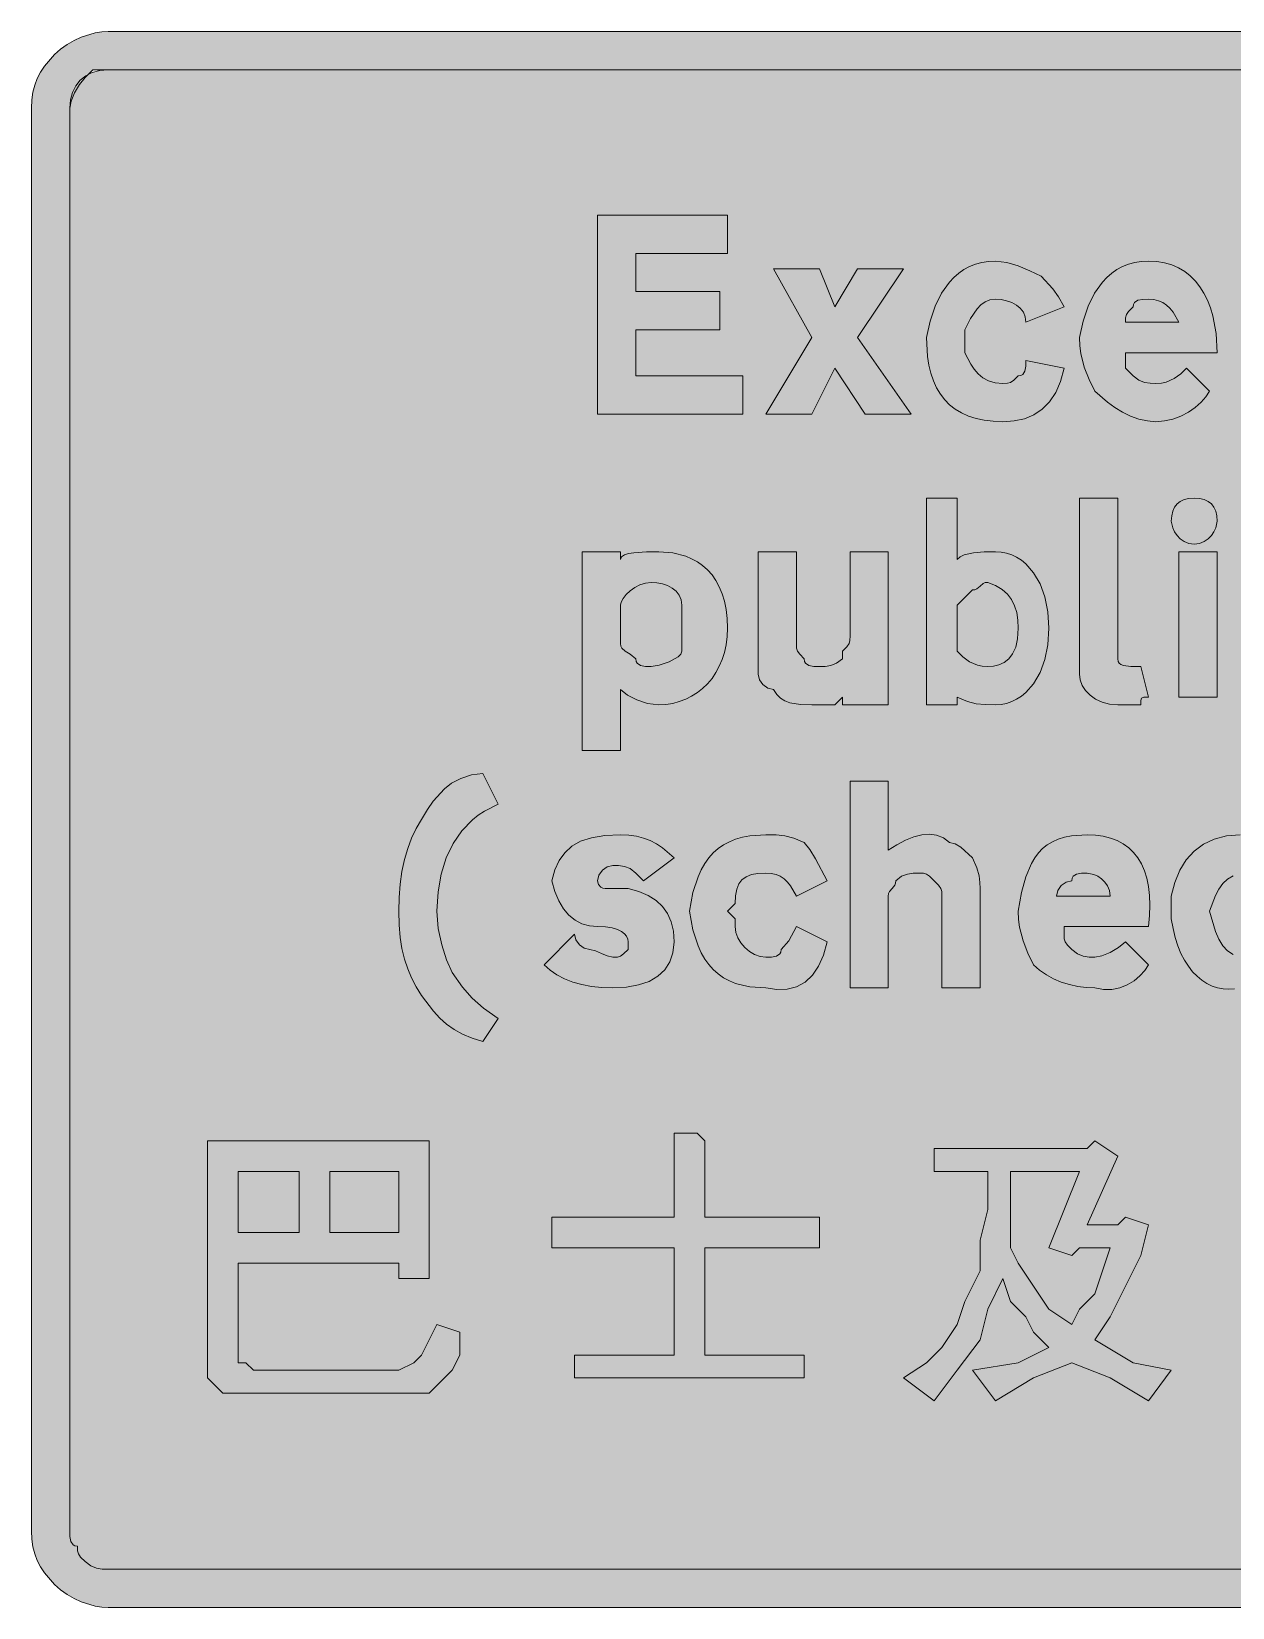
# Model space of a CAD drawing. Header units: metres. Extents: x 13 to 552, y 12 to 259.
# Drawn here: x 13.5 to 201.9, y 11.8 to 259 of the extents above; entities that cross this region are included whole.
import ezdxf

# ---------------------------------------------------------------- set-up
doc = ezdxf.new("R2010")
doc.units = ezdxf.units.M
doc.layers.add('FILL_BLACK_000000', color=7, linetype='Continuous', true_color=0x000000)
doc.layers.add('FILL_WHITE_FFFFFF', color=7, linetype='Continuous', true_color=0xffffff)

msp = doc.modelspace()

# ---------------------------------------------------------------- hatches: boundary and pattern name
at = {"layer": 'FILL_BLACK_000000', "true_color": 0x000000}
h = msp.add_hatch(color=7, dxfattribs=at)
h.dxf.hatch_style = 1
h.paths.add_polyline_path([(24.52, 11.82), (23.48, 11.98), (21.27, 12.66), (20.15, 13.17), (19.06, 13.78), (18.02, 14.52), (17.07, 15.36), (15.5, 17.18), (14.88, 18.12), (14.37, 19.11), (13.98, 20.15), (13.7, 21.27), (13.53, 22.46), (13.47, 23.76), (13.47, 246.96), (13.53, 248.26), (13.7, 249.45), (13.98, 250.57), (14.37, 251.61), (14.88, 252.6), (15.5, 253.54), (17.07, 255.36), (18.02, 256.2), (19.06, 256.93), (20.15, 257.55), (21.27, 258.06), (23.48, 258.73), (24.52, 258.9), (25.47, 258.96), (540.27, 258.96), (542.67, 258.81), (543.98, 258.45), (544.57, 258.16), (545.07, 257.76), (545.97, 257.55), (546.87, 257.01), (548.67, 255.36), (550.32, 253.56), (550.86, 252.66), (551.07, 251.76), (551.47, 251.26), (551.76, 250.67), (552.12, 249.36), (552.27, 246.96), (552.27, 23.76), (552.21, 22.46), (552.05, 21.27), (551.76, 20.15), (551.37, 19.11), (550.86, 18.12), (550.25, 17.18), (548.67, 15.36), (546.85, 13.78), (545.91, 13.17), (544.92, 12.66), (543.88, 12.27), (542.76, 11.98), (541.57, 11.82), (540.27, 11.76), (25.47, 11.76), (24.52, 11.82)])
h.paths.add_polyline_path([(543.12, 17.91), (544.15, 18.27), (545.07, 18.96), (545.76, 19.88), (546.12, 20.91), (546.25, 22.17), (546.27, 23.76), (546.27, 246.96), (546.27, 249.36), (546.22, 249.76), (546.08, 250.07), (545.67, 250.56), (545.26, 251.05), (545.12, 251.36), (545.07, 251.76), (544.15, 252.45), (543.12, 252.81), (541.86, 252.94), (540.27, 252.96), (25.47, 252.96), (23.07, 252.96), (21.87, 251.76), (20.99, 250.67), (20.22, 249.36), (19.68, 248.05), (19.47, 246.96), (19.47, 23.76), (19.49, 22.88), (19.62, 22.11), (19.98, 21.57), (20.27, 21.41), (20.67, 21.36), (20.69, 20.65), (20.82, 20.16), (21.18, 19.67), (21.87, 18.96), (22.77, 18.27), (23.67, 17.91), (24.57, 17.78), (25.47, 17.76), (540.27, 17.76), (541.86, 17.78), (543.12, 17.91)], flags=16)
h = msp.add_hatch(color=7, dxfattribs=at)
h.dxf.hatch_style = 1
h.paths.add_polyline_path([(108.27, 204.96), (125.07, 204.96), (125.07, 198.96), (102.27, 198.96), (102.27, 230.16), (122.67, 230.16), (122.67, 224.16), (108.27, 224.16), (108.27, 218.16), (121.47, 218.16), (121.47, 212.16), (108.27, 212.16), (108.27, 204.96)])
h = msp.add_hatch(color=7, dxfattribs=at)
h.dxf.hatch_style = 1
h.paths.add_polyline_path([(166.47, 222.75), (168.27, 222.21), (170.07, 221.44), (171.87, 220.56), (173.67, 218.61), (174.57, 217.35), (175.47, 215.76), (169.47, 213.36), (169.36, 214.2), (169.06, 214.93), (168.58, 215.55), (167.97, 216.06), (167.24, 216.45), (166.43, 216.73), (165.57, 216.9), (164.67, 216.96), (163.82, 216.85), (163.08, 216.55), (162.41, 216.07), (161.82, 215.46), (160.79, 213.92), (159.87, 212.16), (159.87, 210.96), (159.87, 208.56), (160.81, 206.8), (161.35, 205.99), (161.97, 205.26), (162.71, 204.65), (163.58, 204.17), (164.63, 203.87), (165.87, 203.76), (166.58, 203.78), (167.07, 203.91), (167.56, 204.27), (168.27, 204.96), (168.67, 205.01), (168.96, 205.17), (169.32, 205.71), (169.45, 206.48), (169.47, 207.36), (175.47, 206.16), (174.91, 204.08), (174.14, 202.32), (173.17, 200.87), (172.02, 199.71), (170.7, 198.84), (169.23, 198.23), (167.61, 197.87), (165.87, 197.76), (164.35, 197.82), (162.94, 197.98), (161.64, 198.26), (160.45, 198.64), (159.36, 199.13), (158.38, 199.72), (157.5, 200.42), (156.72, 201.21), (156.04, 202.1), (155.45, 203.09), (154.96, 204.18), (154.56, 205.35), (154.26, 206.62), (154.04, 207.98), (153.87, 210.96), (154.43, 213.54), (155.22, 215.87), (156.23, 217.92), (157.47, 219.66), (158.17, 220.4), (158.93, 221.06), (159.75, 221.63), (160.62, 222.1), (161.55, 222.47), (162.53, 222.74), (163.57, 222.9), (164.67, 222.96), (166.47, 222.75)])
h = msp.add_hatch(color=7, dxfattribs=at)
h.dxf.hatch_style = 1
h.paths.add_polyline_path([(185.07, 206.16), (186.27, 204.96), (187.17, 204.27), (188.07, 203.91), (188.97, 203.78), (189.87, 203.76), (190.72, 203.81), (191.46, 203.97), (192.72, 204.51), (193.75, 205.28), (194.67, 206.16), (198.27, 202.56), (197.71, 201.66), (196.96, 200.8), (196.03, 199.99), (194.97, 199.26), (193.79, 198.65), (192.53, 198.17), (191.22, 197.87), (189.87, 197.76), (188.52, 197.87), (187.19, 198.17), (185.88, 198.65), (184.62, 199.26), (183.41, 199.99), (182.28, 200.8), (180.27, 202.56), (179.39, 204.38), (178.62, 206.31), (178.08, 208.47), (177.92, 209.66), (177.87, 210.96), (178.43, 213.54), (179.22, 215.87), (180.23, 217.92), (181.47, 219.66), (182.17, 220.4), (182.93, 221.06), (183.75, 221.63), (184.62, 222.1), (185.55, 222.47), (186.53, 222.74), (187.57, 222.9), (188.67, 222.96), (189.98, 222.89), (191.2, 222.69), (192.34, 222.35), (193.4, 221.89), (194.37, 221.31), (195.25, 220.62), (196.05, 219.82), (196.77, 218.91), (197.4, 217.91), (197.95, 216.81), (198.42, 215.62), (198.8, 214.35), (199.3, 211.59), (199.47, 208.56), (185.07, 208.56), (185.07, 206.16)])
h.paths.add_polyline_path([(192.55, 214.93), (192.06, 215.55), (191.52, 216.06), (190.93, 216.45), (190.26, 216.73), (189.52, 216.9), (188.67, 216.96), (187.79, 216.94), (187.02, 216.81), (186.48, 216.45), (186.32, 216.16), (186.27, 215.76), (185.58, 215.05), (185.22, 214.56), (185.09, 214.07), (185.07, 213.36), (193.47, 213.36), (192.55, 214.93)], flags=16)
h = msp.add_hatch(color=7, dxfattribs=at)
h.dxf.hatch_style = 1
h.paths.add_polyline_path([(150.27, 221.76), (143.07, 210.96), (151.47, 198.96), (144.27, 198.96), (139.47, 206.16), (135.87, 198.96), (128.67, 198.96), (135.87, 210.96), (129.87, 221.76), (137.07, 221.76), (139.47, 215.76), (143.07, 221.76), (150.27, 221.76)])
h = msp.add_hatch(color=7, dxfattribs=at)
h.dxf.hatch_style = 1
h.paths.add_polyline_path([(161.67, 153.51), (160.28, 153.87), (158.67, 154.56), (158.67, 153.36), (153.87, 153.36), (153.87, 185.76), (158.67, 185.76), (158.67, 176.16), (159.17, 176.56), (159.78, 176.85), (161.22, 177.21), (162.89, 177.34), (164.67, 177.36), (165.56, 177.3), (166.41, 177.14), (167.23, 176.87), (168.01, 176.5), (168.75, 176.03), (169.44, 175.46), (170.67, 174.06), (171.68, 172.32), (172.43, 170.27), (172.91, 167.94), (173.07, 165.36), (172.91, 162.78), (172.43, 160.45), (171.68, 158.4), (170.67, 156.66), (169.44, 155.26), (168.75, 154.69), (168.01, 154.22), (167.23, 153.85), (166.41, 153.58), (165.56, 153.42), (164.67, 153.36), (163.06, 153.38), (161.67, 153.51)])
h.paths.add_polyline_path([(165.23, 159.62), (166.04, 159.99), (166.77, 160.56), (167.38, 161.35), (167.86, 162.4), (168.16, 163.72), (168.27, 165.36), (168.21, 166.65), (168.03, 167.83), (167.7, 168.9), (167.22, 169.86), (166.57, 170.7), (165.74, 171.43), (164.71, 172.05), (163.47, 172.56), (163.07, 172.51), (162.76, 172.37), (162.27, 171.96), (161.78, 171.55), (161.47, 171.41), (161.07, 171.36), (158.67, 168.96), (158.67, 161.76), (159.59, 160.88), (160.62, 160.11), (161.88, 159.57), (162.62, 159.41), (163.47, 159.36), (164.37, 159.42), (165.23, 159.62)], flags=16)
h = msp.add_hatch(color=7, dxfattribs=at)
h.dxf.hatch_style = 1
h.paths.add_polyline_path([(183.87, 161.76), (183.87, 160.56), (183.93, 160.16), (184.1, 159.87), (184.38, 159.65), (184.77, 159.51), (185.9, 159.38), (187.47, 159.36), (188.67, 154.56), (187.98, 154.54), (187.62, 154.41), (187.49, 154.05), (187.47, 153.36), (183.87, 153.36), (182.58, 153.47), (181.41, 153.77), (180.39, 154.25), (179.52, 154.86), (178.82, 155.59), (178.3, 156.4), (177.98, 157.26), (177.87, 158.16), (177.87, 159.36), (177.87, 185.76), (183.87, 185.76), (183.87, 161.76)])
h = msp.add_hatch(color=7, dxfattribs=at)
h.dxf.hatch_style = 1
h.paths.add_polyline_path([(199.25, 181.09), (198.96, 180.49), (198.57, 179.91), (198.06, 179.38), (197.45, 178.95), (196.71, 178.67), (195.87, 178.56), (195.03, 178.67), (194.3, 178.95), (193.68, 179.38), (193.17, 179.91), (192.78, 180.49), (192.5, 181.09), (192.27, 182.16), (192.33, 183), (192.5, 183.73), (192.78, 184.35), (193.17, 184.86), (193.68, 185.25), (194.3, 185.53), (195.03, 185.7), (195.87, 185.76), (196.71, 185.7), (197.45, 185.53), (198.06, 185.25), (198.57, 184.86), (198.96, 184.35), (199.25, 183.73), (199.41, 183), (199.47, 182.16), (199.25, 181.09)])
h = msp.add_hatch(color=7, dxfattribs=at)
h.dxf.hatch_style = 1
h.paths.add_polyline_path([(122.45, 162.78), (122.19, 161.58), (121.83, 160.45), (121.37, 159.39), (120.83, 158.4), (120.22, 157.49), (119.52, 156.66), (118.75, 155.92), (117.92, 155.26), (117.03, 154.69), (116.09, 154.22), (115.09, 153.85), (114.06, 153.58), (112.98, 153.42), (111.87, 153.36), (110.09, 153.57), (108.42, 154.11), (106.98, 154.88), (105.87, 155.76), (105.87, 146.16), (99.87, 146.16), (99.87, 177.36), (105.87, 177.36), (105.87, 176.16), (106.03, 176.56), (106.47, 176.85), (107.14, 177.07), (107.97, 177.21), (109.92, 177.34), (111.87, 177.36), (114.06, 177.19), (116.09, 176.67), (117.03, 176.27), (117.92, 175.78), (118.75, 175.19), (119.52, 174.51), (120.22, 173.73), (120.83, 172.85), (121.37, 171.87), (121.83, 170.78), (122.19, 169.59), (122.45, 168.29), (122.61, 166.88), (122.67, 165.36), (122.61, 164.04), (122.45, 162.78)])
h.paths.add_polyline_path([(113.52, 160.11), (114.89, 160.88), (115.31, 161.31), (115.47, 161.76), (115.47, 162.96), (115.47, 167.76), (115.47, 168.96), (115.36, 169.8), (115.06, 170.53), (114.58, 171.15), (113.97, 171.66), (113.24, 172.05), (112.43, 172.33), (111.57, 172.5), (110.67, 172.56), (109.77, 172.45), (108.91, 172.17), (108.1, 171.74), (107.37, 171.21), (106.76, 170.63), (106.28, 170.03), (105.98, 169.46), (105.87, 168.96), (105.87, 162.96), (105.92, 162.56), (106.08, 162.25), (106.62, 161.76), (107.39, 161.27), (108.27, 160.56), (108.32, 160.16), (108.48, 159.87), (109.02, 159.51), (109.79, 159.38), (110.67, 159.36), (111.93, 159.57), (113.52, 160.11)], flags=16)
h = msp.add_hatch(color=7, dxfattribs=at)
h.dxf.hatch_style = 1
h.paths.add_polyline_path([(147.87, 177.36), (147.87, 153.36), (140.67, 153.36), (140.67, 154.56), (139.47, 153.36), (135.87, 153.36), (134.09, 153.4), (132.42, 153.66), (131.66, 153.95), (130.98, 154.37), (130.37, 154.97), (129.87, 155.76), (128.99, 155.97), (128.22, 156.51), (127.68, 157.28), (127.47, 158.16), (127.47, 160.56), (127.47, 177.36), (133.47, 177.36), (133.47, 162.96), (133.49, 162.25), (133.62, 161.76), (133.98, 161.27), (134.67, 160.56), (134.72, 160.16), (134.88, 159.87), (135.42, 159.51), (136.19, 159.38), (137.07, 159.36), (137.97, 159.38), (138.87, 159.51), (139.77, 159.87), (140.67, 160.56), (140.67, 161.76), (141.36, 162.47), (141.72, 162.96), (141.85, 163.45), (141.87, 164.16), (141.87, 177.36), (147.87, 177.36)])
h = msp.add_hatch(color=7, dxfattribs=at)
h.dxf.hatch_style = 1
h.paths.add_polyline_path([(193.47, 154.56), (193.47, 177.36), (199.47, 177.36), (199.47, 154.56), (193.47, 154.56)])
h = msp.add_hatch(color=7, dxfattribs=at)
h.dxf.hatch_style = 1
h.paths.add_polyline_path([(77.28, 118.28), (77.82, 115.71), (78.59, 113.37), (79.47, 111.36), (81.1, 109.05), (82.62, 107.31), (84.36, 105.79), (86.67, 104.16), (84.27, 100.56), (82.58, 101.07), (81.08, 101.68), (79.76, 102.42), (78.57, 103.26), (77.5, 104.22), (76.51, 105.28), (74.67, 107.76), (73.83, 109.11), (73.1, 110.5), (72.48, 111.94), (71.97, 113.46), (71.58, 115.1), (71.3, 116.87), (71.13, 118.82), (71.07, 120.96), (71.13, 123.15), (71.3, 125.23), (71.58, 127.2), (71.97, 129.06), (72.48, 130.8), (73.1, 132.43), (73.83, 133.95), (74.67, 135.36), (75.57, 136.95), (76.47, 138.21), (78.27, 140.16), (79.38, 141.04), (80.82, 141.81), (82.49, 142.35), (84.27, 142.56), (86.67, 137.76), (84.53, 136.69), (83.56, 136.04), (82.64, 135.3), (81, 133.6), (79.62, 131.61), (78.53, 129.33), (77.73, 126.79), (77.24, 124), (77.07, 120.96), (77.28, 118.28)])
h = msp.add_hatch(color=7, dxfattribs=at)
h.dxf.hatch_style = 1
h.paths.add_polyline_path([(149.22, 131.4), (150.55, 132.1), (151.86, 132.63), (153.12, 132.96), (154.33, 133.07), (155.46, 132.92), (156.52, 132.5), (157.47, 131.76), (158.37, 131.55), (159.27, 131.01), (161.07, 129.36), (161.76, 127.77), (162.12, 126.51), (162.25, 125.48), (162.27, 124.56), (162.27, 108.96), (156.27, 108.96), (156.27, 123.36), (156.25, 124.07), (156.12, 124.56), (155.76, 125.05), (155.07, 125.76), (154.36, 126.45), (153.87, 126.81), (153.38, 126.94), (152.67, 126.96), (151.77, 126.94), (150.87, 126.81), (149.97, 126.45), (149.07, 125.76), (149.02, 125.36), (148.88, 125.05), (148.47, 124.56), (148.06, 124.07), (147.92, 123.76), (147.87, 123.36), (147.87, 108.96), (141.87, 108.96), (141.87, 141.36), (147.87, 141.36), (147.87, 130.56), (149.22, 131.4)])
h = msp.add_hatch(color=7, dxfattribs=at)
h.dxf.hatch_style = 1
h.paths.add_polyline_path([(215.07, 141.36), (215.07, 108.96), (209.07, 108.96), (209.07, 110.16), (208.57, 109.76), (207.96, 109.47), (206.52, 109.11), (204.85, 108.98), (203.07, 108.96), (202.17, 108.79), (201.28, 108.73), (200.39, 108.79), (199.53, 108.96), (198.68, 109.24), (197.86, 109.63), (197.07, 110.14), (196.32, 110.76), (195.61, 111.49), (194.95, 112.33), (194.34, 113.29), (193.79, 114.36), (193.3, 115.54), (192.88, 116.83), (192.54, 118.24), (192.27, 119.76), (192.27, 122.16), (192.27, 123.36), (192.83, 125.5), (193.62, 127.39), (194.63, 129.03), (195.87, 130.41), (197.33, 131.5), (199.02, 132.3), (200.93, 132.79), (203.07, 132.96), (204.18, 132.75), (205.62, 132.21), (209.07, 130.56), (209.07, 141.36), (215.07, 141.36)])
h.paths.add_polyline_path([(209.07, 124.56), (207.87, 124.56), (207.87, 125.76), (206.97, 125.95), (206.07, 126.36), (205.17, 126.77), (204.27, 126.96), (203.03, 126.85), (201.98, 126.53), (201.11, 126.01), (200.37, 125.31), (199.75, 124.44), (199.21, 123.42), (198.27, 120.96), (199.21, 117.81), (199.75, 116.57), (200.37, 115.56), (201.11, 114.77), (201.98, 114.21), (203.03, 113.87), (204.27, 113.76), (205.12, 113.82), (205.86, 113.98), (206.53, 114.27), (207.12, 114.66), (207.66, 115.17), (208.15, 115.78), (209.07, 117.36), (209.07, 122.16), (209.07, 124.56)], flags=16)
h = msp.add_hatch(color=7, dxfattribs=at)
h.dxf.hatch_style = 1
h.paths.add_polyline_path([(114.1, 114.47), (113.61, 113.01), (112.81, 111.77), (111.72, 110.76), (110.34, 109.97), (108.7, 109.41), (106.81, 109.07), (104.67, 108.96), (102.93, 109.02), (101.3, 109.18), (99.78, 109.47), (98.37, 109.86), (97.08, 110.37), (95.9, 110.98), (94.83, 111.72), (93.87, 112.56), (98.67, 117.36), (98.88, 116.48), (99.42, 115.71), (100.19, 115.17), (101.07, 114.96), (101.97, 114.77), (102.87, 114.36), (103.77, 113.95), (104.67, 113.76), (105.38, 113.78), (105.87, 113.91), (106.36, 114.27), (107.07, 114.96), (107.07, 116.16), (107.01, 116.61), (106.83, 117.04), (106.5, 117.45), (106.02, 117.81), (105.37, 118.12), (104.54, 118.35), (103.51, 118.51), (102.27, 118.56), (100.98, 118.67), (99.8, 119.01), (98.73, 119.57), (97.77, 120.36), (96.93, 121.37), (96.2, 122.61), (95.58, 124.07), (95.07, 125.76), (95.58, 127.45), (96.25, 128.91), (97.12, 130.15), (98.22, 131.16), (99.61, 131.95), (101.31, 132.51), (103.39, 132.85), (105.87, 132.96), (107.17, 132.9), (108.36, 132.73), (109.48, 132.45), (110.52, 132.06), (111.51, 131.55), (112.45, 130.93), (114.27, 129.36), (109.47, 125.76), (108.27, 126.96), (107.37, 127.65), (106.47, 128.01), (105.57, 128.14), (104.67, 128.16), (103.79, 127.95), (103.02, 127.41), (102.48, 126.64), (102.27, 125.76), (102.42, 125.16), (102.78, 124.75), (103.07, 124.61), (103.47, 124.56), (107.07, 124.56), (108.76, 124.05), (110.22, 123.42), (111.46, 122.64), (112.47, 121.71), (113.26, 120.61), (113.82, 119.33), (114.16, 117.85), (114.27, 116.16), (114.1, 114.47)])
h = msp.add_hatch(color=7, dxfattribs=at)
h.dxf.hatch_style = 1
h.paths.add_polyline_path([(130.28, 132.94), (131.67, 132.81), (133.06, 132.45), (134.67, 131.76), (135.57, 130.65), (136.47, 129.21), (138.27, 125.76), (133.47, 123.36), (132.55, 124.93), (132.06, 125.55), (131.52, 126.06), (130.93, 126.45), (130.26, 126.73), (129.52, 126.9), (128.67, 126.96), (127.43, 126.9), (126.4, 126.72), (125.57, 126.39), (124.92, 125.91), (124.44, 125.26), (124.11, 124.43), (123.93, 123.4), (123.87, 122.16), (122.67, 120.96), (123.87, 119.76), (123.87, 118.56), (123.98, 117.66), (124.28, 116.8), (124.76, 115.99), (125.37, 115.26), (126.1, 114.65), (126.91, 114.17), (127.77, 113.87), (128.67, 113.76), (129.55, 113.78), (130.32, 113.91), (130.86, 114.27), (131.02, 114.56), (131.07, 114.96), (132.27, 116.31), (133.47, 118.56), (138.27, 116.16), (137.71, 114.08), (136.94, 112.33), (135.97, 110.93), (134.82, 109.86), (133.5, 109.13), (132.03, 108.73), (130.41, 108.68), (128.67, 108.96), (126.14, 109.13), (124.99, 109.35), (123.93, 109.65), (122.94, 110.05), (122.03, 110.54), (121.19, 111.13), (120.42, 111.81), (119.72, 112.59), (119.1, 113.47), (118.53, 114.45), (118.04, 115.54), (117.23, 118.03), (116.67, 120.96), (117.23, 123.89), (118.04, 126.38), (118.53, 127.47), (119.1, 128.45), (119.72, 129.33), (120.42, 130.11), (121.19, 130.79), (122.03, 131.38), (122.94, 131.87), (123.93, 132.27), (124.99, 132.57), (126.14, 132.79), (128.67, 132.96), (130.28, 132.94)])
h = msp.add_hatch(color=7, dxfattribs=at)
h.dxf.hatch_style = 1
h.paths.add_polyline_path([(175.47, 117.36), (175.49, 116.65), (175.62, 116.16), (175.98, 115.67), (176.67, 114.96), (177.57, 114.27), (178.47, 113.91), (179.37, 113.78), (180.27, 113.76), (181.36, 113.97), (182.67, 114.51), (183.98, 115.28), (185.07, 116.16), (188.67, 112.56), (188.11, 111.67), (187.36, 110.82), (186.43, 110.05), (185.37, 109.41), (184.19, 108.94), (182.93, 108.68), (181.62, 108.67), (180.27, 108.96), (178.92, 109.02), (177.59, 109.18), (176.28, 109.47), (175.02, 109.86), (173.81, 110.37), (172.68, 110.98), (171.62, 111.72), (170.67, 112.56), (169.79, 114.38), (169.02, 116.31), (168.48, 118.47), (168.32, 119.66), (168.27, 120.96), (168.78, 123.89), (169.45, 126.38), (170.32, 128.45), (170.84, 129.33), (171.42, 130.11), (172.07, 130.79), (172.81, 131.38), (173.62, 131.87), (174.51, 132.27), (175.5, 132.57), (176.59, 132.79), (179.07, 132.96), (180.38, 132.9), (181.6, 132.73), (182.73, 132.45), (183.78, 132.06), (184.73, 131.55), (185.59, 130.93), (186.35, 130.2), (187.02, 129.36), (187.59, 128.4), (188.06, 127.33), (188.43, 126.15), (188.69, 124.86), (188.85, 123.45), (188.9, 121.93), (188.84, 120.3), (188.67, 118.56), (175.47, 118.56), (175.47, 117.36)])
h.paths.add_polyline_path([(182.56, 124.2), (182.28, 124.93), (181.85, 125.55), (181.32, 126.06), (180.74, 126.45), (180.14, 126.73), (179.07, 126.96), (178.19, 126.94), (177.42, 126.81), (176.88, 126.45), (176.72, 126.16), (176.67, 125.76), (175.79, 125.55), (175.02, 125.01), (174.48, 124.24), (174.27, 123.36), (182.67, 123.36), (182.56, 124.2)], flags=16)
h = msp.add_hatch(color=7, dxfattribs=at)
h.dxf.hatch_style = 1
h.paths.add_polyline_path([(71.07, 63.36), (71.07, 65.76), (45.87, 65.76), (45.87, 52.56), (45.87, 51.36), (45.87, 50.16), (47.07, 50.16), (48.27, 48.96), (71.07, 48.96), (73.47, 50.16), (74.67, 51.36), (75.87, 53.76), (77.07, 56.16), (80.67, 54.96), (80.67, 52.56), (80.67, 51.36), (79.47, 48.96), (78.27, 47.76), (77.07, 46.56), (75.87, 45.36), (73.47, 45.36), (72.27, 45.36), (45.87, 45.36), (43.47, 45.36), (42.27, 46.56), (41.07, 47.76), (41.07, 50.16), (41.07, 84.96), (75.87, 84.96), (75.87, 63.36), (71.07, 63.36)])
h.paths.add_polyline_path([(45.87, 80.16), (45.87, 70.56), (55.47, 70.56), (55.47, 80.16), (45.87, 80.16)], flags=16)
h.paths.add_polyline_path([(71.07, 80.16), (60.27, 80.16), (60.27, 70.56), (71.07, 70.56), (71.07, 80.16)], flags=16)
h = msp.add_hatch(color=7, dxfattribs=at)
h.dxf.hatch_style = 1
h.paths.add_polyline_path([(119.07, 72.96), (137.07, 72.96), (137.07, 68.16), (119.07, 68.16), (119.07, 51.36), (134.67, 51.36), (134.67, 47.76), (98.67, 47.76), (98.67, 51.36), (114.27, 51.36), (114.27, 68.16), (95.07, 68.16), (95.07, 72.96), (114.27, 72.96), (114.27, 86.16), (117.87, 86.16), (119.07, 84.96), (119.07, 83.76), (119.07, 72.96)])
h = msp.add_hatch(color=7, dxfattribs=at)
h.dxf.hatch_style = 1
h.paths.add_polyline_path([(180.27, 84.96), (183.87, 82.56), (179.07, 71.76), (183.87, 71.76), (185.07, 72.96), (188.67, 71.76), (187.47, 66.96), (185.07, 62.16), (182.67, 57.36), (180.27, 53.76), (186.27, 50.16), (192.27, 48.96), (188.67, 44.16), (182.67, 47.76), (176.67, 50.16), (170.67, 47.76), (164.67, 44.16), (161.07, 48.96), (168.27, 50.16), (173.07, 52.56), (170.67, 54.96), (169.47, 57.36), (167.07, 59.76), (165.87, 63.36), (163.47, 58.56), (162.27, 53.76), (158.67, 48.96), (155.07, 44.16), (150.27, 47.76), (153.87, 50.16), (156.27, 52.56), (158.67, 56.16), (159.87, 59.76), (162.27, 64.56), (162.27, 69.36), (163.47, 74.16), (163.47, 80.16), (155.07, 80.16), (155.07, 83.76), (179.07, 83.76), (180.27, 84.96)])
h.paths.add_polyline_path([(168.27, 65.76), (170.67, 62.16), (173.07, 58.56), (176.67, 56.16), (177.87, 58.56), (180.27, 60.96), (181.47, 64.56), (182.67, 68.16), (177.87, 68.16), (176.67, 66.96), (173.07, 68.16), (177.87, 80.16), (167.07, 80.16), (167.07, 68.16), (168.27, 65.76)], flags=16)
at = {"layer": 'FILL_WHITE_FFFFFF', "true_color": 0xffffff}
h = msp.add_hatch(color=7, dxfattribs=at)
h.dxf.hatch_style = 1
h.paths.add_polyline_path([(540.27, 252.96), (542.67, 252.96), (543.07, 252.91), (543.38, 252.77), (543.87, 252.36), (544.36, 251.95), (544.67, 251.81), (545.07, 251.76), (545.12, 251.36), (545.26, 251.05), (545.67, 250.56), (546.08, 250.07), (546.22, 249.76), (546.27, 249.36), (546.27, 246.96), (546.27, 23.76), (546.25, 22.17), (546.12, 20.91), (545.76, 19.88), (545.07, 18.96), (544.67, 18.91), (544.36, 18.77), (543.87, 18.36), (543.38, 17.95), (543.07, 17.81), (542.67, 17.76), (540.27, 17.76), (25.47, 17.76), (24.57, 17.78), (23.67, 17.91), (22.77, 18.27), (21.87, 18.96), (21.18, 19.67), (20.82, 20.16), (20.69, 20.65), (20.67, 21.36), (20.27, 21.41), (19.98, 21.57), (19.62, 22.11), (19.49, 22.88), (19.47, 23.76), (19.47, 246.96), (19.58, 248.25), (19.9, 249.42), (20.42, 250.44), (21.12, 251.31), (21.99, 252.01), (23.01, 252.53), (24.18, 252.85), (25.47, 252.96), (540.27, 252.96)])

# ---------------------------------------------------------------- linework, layer by layer
at = {"layer": 'FILL_BLACK_000000', "lineweight": 0, "true_color": 0x000000}
for points in [[(540.27, 11.76), (25.47, 11.76), (24.52, 11.82), (23.48, 11.98), (21.27, 12.66), (20.15, 13.17), (19.06, 13.78), (18.02, 14.52), (17.07, 15.36), (15.5, 17.18), (14.88, 18.12), (14.37, 19.11), (13.98, 20.15), (13.7, 21.27), (13.53, 22.46), (13.47, 23.76), (13.47, 246.96), (13.53, 248.26), (13.7, 249.45), (13.98, 250.57), (14.37, 251.61), (14.88, 252.6), (15.5, 253.54), (17.07, 255.36), (18.02, 256.2), (19.06, 256.93), (20.15, 257.55), (21.27, 258.06), (23.48, 258.73), (24.52, 258.9), (25.47, 258.96), (540.27, 258.96)], [(540.27, 252.96), (25.47, 252.96), (23.07, 252.96), (21.87, 251.76), (20.99, 250.67), (20.22, 249.36), (19.68, 248.05), (19.47, 246.96), (19.47, 23.76), (19.49, 22.88), (19.62, 22.11), (19.98, 21.57), (20.27, 21.41), (20.67, 21.36), (20.69, 20.65), (20.82, 20.16), (21.18, 19.67), (21.87, 18.96), (22.77, 18.27), (23.67, 17.91), (24.57, 17.78), (25.47, 17.76), (540.27, 17.76)], [(202.17, 108.79), (201.28, 108.73), (200.39, 108.79), (199.53, 108.96), (198.68, 109.24), (197.86, 109.63), (197.07, 110.14), (196.32, 110.76), (195.61, 111.49), (194.95, 112.33), (194.34, 113.29), (193.79, 114.36), (193.3, 115.54), (192.88, 116.83), (192.54, 118.24), (192.27, 119.76), (192.27, 122.16), (192.27, 123.36), (192.83, 125.5), (193.62, 127.39), (194.63, 129.03), (195.87, 130.41), (197.33, 131.5), (199.02, 132.3), (200.93, 132.79), (203.07, 132.96)], [(201.98, 126.53), (201.11, 126.01), (200.37, 125.31), (199.75, 124.44), (199.21, 123.42), (198.27, 120.96), (199.21, 117.81), (199.75, 116.57), (200.37, 115.56), (201.11, 114.77), (201.98, 114.21)]]:
    msp.add_lwpolyline(points, dxfattribs=at)
for points in [[(108.27, 204.96), (125.07, 204.96), (125.07, 198.96), (102.27, 198.96), (102.27, 230.16), (122.67, 230.16), (122.67, 224.16), (108.27, 224.16), (108.27, 218.16), (121.47, 218.16), (121.47, 212.16), (108.27, 212.16)], [(166.47, 222.75), (168.27, 222.21), (170.07, 221.44), (171.87, 220.56), (173.67, 218.61), (174.57, 217.35), (175.47, 215.76), (169.47, 213.36), (169.36, 214.2), (169.06, 214.93), (168.58, 215.55), (167.97, 216.06), (167.24, 216.45), (166.43, 216.73), (165.57, 216.9), (164.67, 216.96), (163.82, 216.85), (163.08, 216.55), (162.41, 216.07), (161.82, 215.46), (160.79, 213.92), (159.87, 212.16), (159.87, 210.96), (159.87, 208.56), (160.81, 206.8), (161.35, 205.99), (161.97, 205.26), (162.71, 204.65), (163.58, 204.17), (164.63, 203.87), (165.87, 203.76), (166.58, 203.78), (167.07, 203.91), (167.56, 204.27), (168.27, 204.96), (168.67, 205.01), (168.96, 205.17), (169.32, 205.71), (169.45, 206.48), (169.47, 207.36), (175.47, 206.16), (174.91, 204.08), (174.14, 202.32), (173.17, 200.87), (172.02, 199.71), (170.7, 198.84), (169.23, 198.23), (167.61, 197.87), (165.87, 197.76), (164.35, 197.82), (162.94, 197.98), (161.64, 198.26), (160.45, 198.64), (159.36, 199.13), (158.38, 199.72), (157.5, 200.42), (156.72, 201.21), (156.04, 202.1), (155.45, 203.09), (154.96, 204.18), (154.56, 205.35), (154.26, 206.62), (154.04, 207.98), (153.87, 210.96), (154.43, 213.54), (155.22, 215.87), (156.23, 217.92), (157.47, 219.66), (158.17, 220.4), (158.93, 221.06), (159.75, 221.63), (160.62, 222.1), (161.55, 222.47), (162.53, 222.74), (163.57, 222.9), (164.67, 222.96)], [(185.07, 206.16), (186.27, 204.96), (187.17, 204.27), (188.07, 203.91), (188.97, 203.78), (189.87, 203.76), (190.72, 203.81), (191.46, 203.97), (192.72, 204.51), (193.75, 205.28), (194.67, 206.16), (198.27, 202.56), (197.71, 201.66), (196.96, 200.8), (196.03, 199.99), (194.97, 199.26), (193.79, 198.65), (192.53, 198.17), (191.22, 197.87), (189.87, 197.76), (188.52, 197.87), (187.19, 198.17), (185.88, 198.65), (184.62, 199.26), (183.41, 199.99), (182.28, 200.8), (180.27, 202.56), (179.39, 204.38), (178.62, 206.31), (178.08, 208.47), (177.92, 209.66), (177.87, 210.96), (178.43, 213.54), (179.22, 215.87), (180.23, 217.92), (181.47, 219.66), (182.17, 220.4), (182.93, 221.06), (183.75, 221.63), (184.62, 222.1), (185.55, 222.47), (186.53, 222.74), (187.57, 222.9), (188.67, 222.96), (189.98, 222.89), (191.2, 222.69), (192.34, 222.35), (193.4, 221.89), (194.37, 221.31), (195.25, 220.62), (196.05, 219.82), (196.77, 218.91), (197.4, 217.91), (197.95, 216.81), (198.42, 215.62), (198.8, 214.35), (199.3, 211.59), (199.47, 208.56), (185.07, 208.56)], [(150.27, 221.76), (143.07, 210.96), (151.47, 198.96), (144.27, 198.96), (139.47, 206.16), (135.87, 198.96), (128.67, 198.96), (135.87, 210.96), (129.87, 221.76), (137.07, 221.76), (139.47, 215.76), (143.07, 221.76)], [(192.55, 214.93), (192.06, 215.55), (191.52, 216.06), (190.93, 216.45), (190.26, 216.73), (189.52, 216.9), (188.67, 216.96), (187.79, 216.94), (187.02, 216.81), (186.48, 216.45), (186.32, 216.16), (186.27, 215.76), (185.58, 215.05), (185.22, 214.56), (185.09, 214.07), (185.07, 213.36), (193.47, 213.36)], [(161.67, 153.51), (160.28, 153.87), (158.67, 154.56), (158.67, 153.36), (153.87, 153.36), (153.87, 185.76), (158.67, 185.76), (158.67, 176.16), (159.17, 176.56), (159.78, 176.85), (161.22, 177.21), (162.89, 177.34), (164.67, 177.36), (165.56, 177.3), (166.41, 177.14), (167.23, 176.87), (168.01, 176.5), (168.75, 176.03), (169.44, 175.46), (170.67, 174.06), (171.68, 172.32), (172.43, 170.27), (172.91, 167.94), (173.07, 165.36), (172.91, 162.78), (172.43, 160.45), (171.68, 158.4), (170.67, 156.66), (169.44, 155.26), (168.75, 154.69), (168.01, 154.22), (167.23, 153.85), (166.41, 153.58), (165.56, 153.42), (164.67, 153.36), (163.06, 153.38)], [(183.87, 161.76), (183.87, 160.56), (183.93, 160.16), (184.1, 159.87), (184.38, 159.65), (184.77, 159.51), (185.9, 159.38), (187.47, 159.36), (188.67, 154.56), (187.98, 154.54), (187.62, 154.41), (187.49, 154.05), (187.47, 153.36), (183.87, 153.36), (182.58, 153.47), (181.41, 153.77), (180.39, 154.25), (179.52, 154.86), (178.82, 155.59), (178.3, 156.4), (177.98, 157.26), (177.87, 158.16), (177.87, 159.36), (177.87, 185.76), (183.87, 185.76)], [(199.25, 181.09), (198.96, 180.49), (198.57, 179.91), (198.06, 179.38), (197.45, 178.95), (196.71, 178.67), (195.87, 178.56), (195.03, 178.67), (194.3, 178.95), (193.68, 179.38), (193.17, 179.91), (192.78, 180.49), (192.5, 181.09), (192.27, 182.16), (192.33, 183), (192.5, 183.73), (192.78, 184.35), (193.17, 184.86), (193.68, 185.25), (194.3, 185.53), (195.03, 185.7), (195.87, 185.76), (196.71, 185.7), (197.45, 185.53), (198.06, 185.25), (198.57, 184.86), (198.96, 184.35), (199.25, 183.73), (199.41, 183), (199.47, 182.16)], [(122.45, 162.78), (122.19, 161.58), (121.83, 160.45), (121.37, 159.39), (120.83, 158.4), (120.22, 157.49), (119.52, 156.66), (118.75, 155.92), (117.92, 155.26), (117.03, 154.69), (116.09, 154.22), (115.09, 153.85), (114.06, 153.58), (112.98, 153.42), (111.87, 153.36), (110.09, 153.57), (108.42, 154.11), (106.98, 154.88), (105.87, 155.76), (105.87, 146.16), (99.87, 146.16), (99.87, 177.36), (105.87, 177.36), (105.87, 176.16), (106.03, 176.56), (106.47, 176.85), (107.14, 177.07), (107.97, 177.21), (109.92, 177.34), (111.87, 177.36), (114.06, 177.19), (116.09, 176.67), (117.03, 176.27), (117.92, 175.78), (118.75, 175.19), (119.52, 174.51), (120.22, 173.73), (120.83, 172.85), (121.37, 171.87), (121.83, 170.78), (122.19, 169.59), (122.45, 168.29), (122.61, 166.88), (122.67, 165.36), (122.61, 164.04)], [(147.87, 177.36), (147.87, 153.36), (140.67, 153.36), (140.67, 154.56), (139.47, 153.36), (135.87, 153.36), (134.09, 153.4), (132.42, 153.66), (131.66, 153.95), (130.98, 154.37), (130.37, 154.97), (129.87, 155.76), (128.99, 155.97), (128.22, 156.51), (127.68, 157.28), (127.47, 158.16), (127.47, 160.56), (127.47, 177.36), (133.47, 177.36), (133.47, 162.96), (133.49, 162.25), (133.62, 161.76), (133.98, 161.27), (134.67, 160.56), (134.72, 160.16), (134.88, 159.87), (135.42, 159.51), (136.19, 159.38), (137.07, 159.36), (137.97, 159.38), (138.87, 159.51), (139.77, 159.87), (140.67, 160.56), (140.67, 161.76), (141.36, 162.47), (141.72, 162.96), (141.85, 163.45), (141.87, 164.16), (141.87, 177.36)], [(193.47, 154.56), (193.47, 177.36), (199.47, 177.36), (199.47, 154.56)], [(113.52, 160.11), (114.89, 160.88), (115.31, 161.31), (115.47, 161.76), (115.47, 162.96), (115.47, 167.76), (115.47, 168.96), (115.36, 169.8), (115.06, 170.53), (114.58, 171.15), (113.97, 171.66), (113.24, 172.05), (112.43, 172.33), (111.57, 172.5), (110.67, 172.56), (109.77, 172.45), (108.91, 172.17), (108.1, 171.74), (107.37, 171.21), (106.76, 170.63), (106.28, 170.03), (105.98, 169.46), (105.87, 168.96), (105.87, 162.96), (105.92, 162.56), (106.08, 162.25), (106.62, 161.76), (107.39, 161.27), (108.27, 160.56), (108.32, 160.16), (108.48, 159.87), (109.02, 159.51), (109.79, 159.38), (110.67, 159.36), (111.93, 159.57)], [(165.23, 159.62), (166.04, 159.99), (166.77, 160.56), (167.38, 161.35), (167.86, 162.4), (168.16, 163.72), (168.27, 165.36), (168.21, 166.65), (168.03, 167.83), (167.7, 168.9), (167.22, 169.86), (166.57, 170.7), (165.74, 171.43), (164.71, 172.05), (163.47, 172.56), (163.07, 172.51), (162.76, 172.37), (162.27, 171.96), (161.78, 171.55), (161.47, 171.41), (161.07, 171.36), (158.67, 168.96), (158.67, 161.76), (159.59, 160.88), (160.62, 160.11), (161.88, 159.57), (162.62, 159.41), (163.47, 159.36), (164.37, 159.42)], [(77.28, 118.28), (77.82, 115.71), (78.59, 113.37), (79.47, 111.36), (81.1, 109.05), (82.62, 107.31), (84.36, 105.79), (86.67, 104.16), (84.27, 100.56), (82.58, 101.07), (81.08, 101.68), (79.76, 102.42), (78.57, 103.26), (77.5, 104.22), (76.51, 105.28), (74.67, 107.76), (73.83, 109.11), (73.1, 110.5), (72.48, 111.94), (71.97, 113.46), (71.58, 115.1), (71.3, 116.87), (71.13, 118.82), (71.07, 120.96), (71.13, 123.15), (71.3, 125.23), (71.58, 127.2), (71.97, 129.06), (72.48, 130.8), (73.1, 132.43), (73.83, 133.95), (74.67, 135.36), (75.57, 136.95), (76.47, 138.21), (78.27, 140.16), (79.38, 141.04), (80.82, 141.81), (82.49, 142.35), (84.27, 142.56), (86.67, 137.76), (84.53, 136.69), (83.56, 136.04), (82.64, 135.3), (81, 133.6), (79.62, 131.61), (78.53, 129.33), (77.73, 126.79), (77.24, 124), (77.07, 120.96)], [(149.22, 131.4), (150.55, 132.1), (151.86, 132.63), (153.12, 132.96), (154.33, 133.07), (155.46, 132.92), (156.52, 132.5), (157.47, 131.76), (158.37, 131.55), (159.27, 131.01), (161.07, 129.36), (161.76, 127.77), (162.12, 126.51), (162.25, 125.48), (162.27, 124.56), (162.27, 108.96), (156.27, 108.96), (156.27, 123.36), (156.25, 124.07), (156.12, 124.56), (155.76, 125.05), (155.07, 125.76), (154.36, 126.45), (153.87, 126.81), (153.38, 126.94), (152.67, 126.96), (151.77, 126.94), (150.87, 126.81), (149.97, 126.45), (149.07, 125.76), (149.02, 125.36), (148.88, 125.05), (148.47, 124.56), (148.06, 124.07), (147.92, 123.76), (147.87, 123.36), (147.87, 108.96), (141.87, 108.96), (141.87, 141.36), (147.87, 141.36), (147.87, 130.56)], [(114.1, 114.47), (113.61, 113.01), (112.81, 111.77), (111.72, 110.76), (110.34, 109.97), (108.7, 109.41), (106.81, 109.07), (104.67, 108.96), (102.93, 109.02), (101.3, 109.18), (99.78, 109.47), (98.37, 109.86), (97.08, 110.37), (95.9, 110.98), (94.83, 111.72), (93.87, 112.56), (98.67, 117.36), (98.88, 116.48), (99.42, 115.71), (100.19, 115.17), (101.07, 114.96), (101.97, 114.77), (102.87, 114.36), (103.77, 113.95), (104.67, 113.76), (105.38, 113.78), (105.87, 113.91), (106.36, 114.27), (107.07, 114.96), (107.07, 116.16), (107.01, 116.61), (106.83, 117.04), (106.5, 117.45), (106.02, 117.81), (105.37, 118.12), (104.54, 118.35), (103.51, 118.51), (102.27, 118.56), (100.98, 118.67), (99.8, 119.01), (98.73, 119.57), (97.77, 120.36), (96.93, 121.37), (96.2, 122.61), (95.58, 124.07), (95.07, 125.76), (95.58, 127.45), (96.25, 128.91), (97.12, 130.15), (98.22, 131.16), (99.61, 131.95), (101.31, 132.51), (103.39, 132.85), (105.87, 132.96), (107.17, 132.9), (108.36, 132.73), (109.48, 132.45), (110.52, 132.06), (111.51, 131.55), (112.45, 130.93), (114.27, 129.36), (109.47, 125.76), (108.27, 126.96), (107.37, 127.65), (106.47, 128.01), (105.57, 128.14), (104.67, 128.16), (103.79, 127.95), (103.02, 127.41), (102.48, 126.64), (102.27, 125.76), (102.42, 125.16), (102.78, 124.75), (103.07, 124.61), (103.47, 124.56), (107.07, 124.56), (108.76, 124.05), (110.22, 123.42), (111.46, 122.64), (112.47, 121.71), (113.26, 120.61), (113.82, 119.33), (114.16, 117.85), (114.27, 116.16)], [(130.28, 132.94), (131.67, 132.81), (133.06, 132.45), (134.67, 131.76), (135.57, 130.65), (136.47, 129.21), (138.27, 125.76), (133.47, 123.36), (132.55, 124.93), (132.06, 125.55), (131.52, 126.06), (130.93, 126.45), (130.26, 126.73), (129.52, 126.9), (128.67, 126.96), (127.43, 126.9), (126.4, 126.72), (125.57, 126.39), (124.92, 125.91), (124.44, 125.26), (124.11, 124.43), (123.93, 123.4), (123.87, 122.16), (122.67, 120.96), (123.87, 119.76), (123.87, 118.56), (123.98, 117.66), (124.28, 116.8), (124.76, 115.99), (125.37, 115.26), (126.1, 114.65), (126.91, 114.17), (127.77, 113.87), (128.67, 113.76), (129.55, 113.78), (130.32, 113.91), (130.86, 114.27), (131.02, 114.56), (131.07, 114.96), (132.27, 116.31), (133.47, 118.56), (138.27, 116.16), (137.71, 114.08), (136.94, 112.33), (135.97, 110.93), (134.82, 109.86), (133.5, 109.13), (132.03, 108.73), (130.41, 108.68), (128.67, 108.96), (126.14, 109.13), (124.99, 109.35), (123.93, 109.65), (122.94, 110.05), (122.03, 110.54), (121.19, 111.13), (120.42, 111.81), (119.72, 112.59), (119.1, 113.47), (118.53, 114.45), (118.04, 115.54), (117.23, 118.03), (116.67, 120.96), (117.23, 123.89), (118.04, 126.38), (118.53, 127.47), (119.1, 128.45), (119.72, 129.33), (120.42, 130.11), (121.19, 130.79), (122.03, 131.38), (122.94, 131.87), (123.93, 132.27), (124.99, 132.57), (126.14, 132.79), (128.67, 132.96)], [(175.47, 117.36), (175.49, 116.65), (175.62, 116.16), (175.98, 115.67), (176.67, 114.96), (177.57, 114.27), (178.47, 113.91), (179.37, 113.78), (180.27, 113.76), (181.36, 113.97), (182.67, 114.51), (183.98, 115.28), (185.07, 116.16), (188.67, 112.56), (188.11, 111.67), (187.36, 110.82), (186.43, 110.05), (185.37, 109.41), (184.19, 108.94), (182.93, 108.68), (181.62, 108.67), (180.27, 108.96), (178.92, 109.02), (177.59, 109.18), (176.28, 109.47), (175.02, 109.86), (173.81, 110.37), (172.68, 110.98), (171.62, 111.72), (170.67, 112.56), (169.79, 114.38), (169.02, 116.31), (168.48, 118.47), (168.32, 119.66), (168.27, 120.96), (168.78, 123.89), (169.45, 126.38), (170.32, 128.45), (170.84, 129.33), (171.42, 130.11), (172.07, 130.79), (172.81, 131.38), (173.62, 131.87), (174.51, 132.27), (175.5, 132.57), (176.59, 132.79), (179.07, 132.96), (180.38, 132.9), (181.6, 132.73), (182.73, 132.45), (183.78, 132.06), (184.73, 131.55), (185.59, 130.93), (186.35, 130.2), (187.02, 129.36), (187.59, 128.4), (188.06, 127.33), (188.43, 126.15), (188.69, 124.86), (188.85, 123.45), (188.9, 121.93), (188.84, 120.3), (188.67, 118.56), (175.47, 118.56)], [(182.56, 124.2), (182.28, 124.93), (181.85, 125.55), (181.32, 126.06), (180.74, 126.45), (180.14, 126.73), (179.07, 126.96), (178.19, 126.94), (177.42, 126.81), (176.88, 126.45), (176.72, 126.16), (176.67, 125.76), (175.79, 125.55), (175.02, 125.01), (174.48, 124.24), (174.27, 123.36), (182.67, 123.36)], [(71.07, 63.36), (71.07, 65.76), (45.87, 65.76), (45.87, 52.56), (45.87, 51.36), (45.87, 50.16), (47.07, 50.16), (48.27, 48.96), (71.07, 48.96), (73.47, 50.16), (74.67, 51.36), (75.87, 53.76), (77.07, 56.16), (80.67, 54.96), (80.67, 52.56), (80.67, 51.36), (79.47, 48.96), (78.27, 47.76), (77.07, 46.56), (75.87, 45.36), (73.47, 45.36), (72.27, 45.36), (45.87, 45.36), (43.47, 45.36), (42.27, 46.56), (41.07, 47.76), (41.07, 50.16), (41.07, 84.96), (75.87, 84.96), (75.87, 63.36)], [(119.07, 72.96), (137.07, 72.96), (137.07, 68.16), (119.07, 68.16), (119.07, 51.36), (134.67, 51.36), (134.67, 47.76), (98.67, 47.76), (98.67, 51.36), (114.27, 51.36), (114.27, 68.16), (95.07, 68.16), (95.07, 72.96), (114.27, 72.96), (114.27, 86.16), (117.87, 86.16), (119.07, 84.96), (119.07, 83.76)], [(180.27, 84.96), (183.87, 82.56), (179.07, 71.76), (183.87, 71.76), (185.07, 72.96), (188.67, 71.76), (187.47, 66.96), (185.07, 62.16), (182.67, 57.36), (180.27, 53.76), (186.27, 50.16), (192.27, 48.96), (188.67, 44.16), (182.67, 47.76), (176.67, 50.16), (170.67, 47.76), (164.67, 44.16), (161.07, 48.96), (168.27, 50.16), (173.07, 52.56), (170.67, 54.96), (169.47, 57.36), (167.07, 59.76), (165.87, 63.36), (163.47, 58.56), (162.27, 53.76), (158.67, 48.96), (155.07, 44.16), (150.27, 47.76), (153.87, 50.16), (156.27, 52.56), (158.67, 56.16), (159.87, 59.76), (162.27, 64.56), (162.27, 69.36), (163.47, 74.16), (163.47, 80.16), (155.07, 80.16), (155.07, 83.76), (179.07, 83.76)], [(45.87, 80.16), (45.87, 70.56), (55.47, 70.56), (55.47, 80.16)], [(71.07, 80.16), (60.27, 80.16), (60.27, 70.56), (71.07, 70.56)], [(168.27, 65.76), (170.67, 62.16), (173.07, 58.56), (176.67, 56.16), (177.87, 58.56), (180.27, 60.96), (181.47, 64.56), (182.67, 68.16), (177.87, 68.16), (176.67, 66.96), (173.07, 68.16), (177.87, 80.16), (167.07, 80.16), (167.07, 68.16)]]:
    msp.add_lwpolyline(points, close=True, dxfattribs=at)
at = {"layer": 'FILL_WHITE_FFFFFF', "lineweight": 0, "true_color": 0xffffff}
msp.add_lwpolyline([(540.27, 17.76), (25.47, 17.76), (24.57, 17.78), (23.67, 17.91), (22.77, 18.27), (21.87, 18.96), (21.18, 19.67), (20.82, 20.16), (20.69, 20.65), (20.67, 21.36), (20.27, 21.41), (19.98, 21.57), (19.62, 22.11), (19.49, 22.88), (19.47, 23.76), (19.47, 246.96), (19.58, 248.25), (19.9, 249.42), (20.42, 250.44), (21.12, 251.31), (21.99, 252.01), (23.01, 252.53), (24.18, 252.85), (25.47, 252.96), (540.27, 252.96)], dxfattribs=at)

doc.saveas('drawing.dxf')
